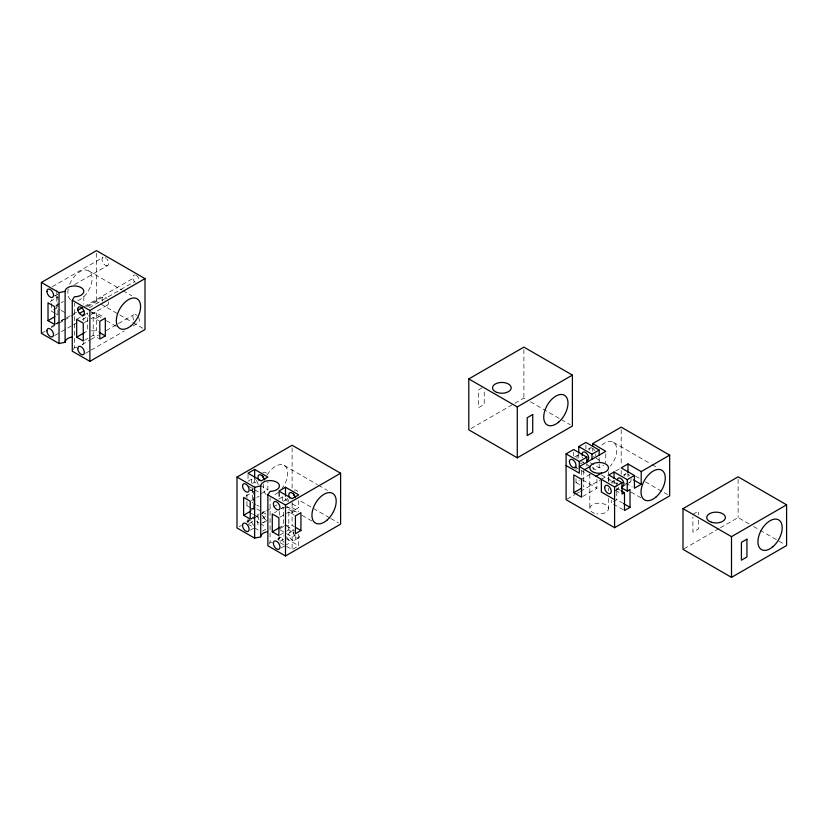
<?xml version="1.0" encoding="UTF-8"?>
<svg xmlns="http://www.w3.org/2000/svg" width="828" height="828" viewBox="0 0 828 828"><rect width="100%" height="100%" fill="white"/><g stroke="black" fill="none" stroke-linecap="round" stroke-linejoin="round"><path stroke-width="0.62" stroke-dasharray="4.14 3.1" d="M73.361 349.416L74.468 347.656L74.468 303.12M268.965 544.027L270.073 542.268L270.073 497.731M52.309 286.685L103.003 257.415M54.772 296.051L58.084 294.147M74.613 284.604L107.681 265.509A4.678 2.701 60 0 0 106.998 259.112M50.218 301.537L57.929 297.086L57.929 314.899L55.724 316.172M55.724 305.987L60.133 303.452M61.241 302.81L63.445 301.537M53.52 309.807L56.832 307.902L60.133 309.807M84.497 306.412L132.987 278.415M55.724 323.81L60.133 321.264M61.241 320.633L63.445 319.36M51.181 326.76L54.493 324.845M55.59 324.214L59.999 321.668M61.106 321.036L65.515 318.49M66.613 317.849L72.129 314.671M73.226 314.029L76.538 312.125M86.454 306.401L102.982 296.848A4.678 2.701 60 0 1 106.978 298.546M41.4 333.353L45.809 330.807M51.315 327.629L57.929 323.81M59.036 323.168L63.445 320.633M64.543 319.991L70.059 316.813M71.156 316.172L76.673 312.994M87.685 306.629L96.503 301.537L99.815 303.452M89.341 307.705L134.529 281.623M76.673 319.36L81.072 316.813M85.481 314.267L87.685 312.994L87.685 330.807L84.384 332.721M54.762 335.495L60.268 332.318M61.375 331.676L72.398 325.311M73.495 324.679L75.7 323.406M82.314 319.587L90.024 315.137M91.132 314.495L107.661 304.952M84.384 322.537L89.89 319.36M90.997 318.718L93.202 317.445L98.708 320.622M95.406 318.718L100.912 315.54M84.384 340.349L89.89 337.172M90.997 336.53L93.202 335.268L98.708 338.445M82.044 344.572L89.755 340.122M90.863 339.49L98.573 335.029M106.294 330.579L117.317 324.214M118.414 323.582L133.846 314.671M85.615 353.308L90.024 350.761M91.132 350.13L124.19 331.045M133.008 325.953L138.524 322.765M247.914 481.296L252.323 478.75M252.436 483.417L254.641 482.144L259.05 484.69M250.387 490.662L253.689 488.758M245.823 496.148L253.534 491.697L253.534 509.51L251.329 510.783M261.255 493.602L267.868 489.783L267.868 482.144M251.329 500.598L255.738 498.052M256.846 497.421L259.05 496.148M246.93 494.244L246.93 505.691L250.232 503.786M251.329 509.51L254.641 507.605M278.757 499.098L283.166 496.552M251.329 518.421L255.738 515.875M256.846 515.233L259.05 513.96M246.796 521.371L250.097 519.456M239.209 526.691L241.414 525.418M246.93 522.24L253.534 518.421M254.641 517.779L259.05 515.233M260.147 514.602L265.664 511.425M266.761 510.783L272.277 507.605M273.375 506.964L277.784 504.418M283.3 501.24L287.709 498.694M482.02 387.835L478.708 389.74L478.708 407.562L484.225 404.374L484.225 390.381M249.135 523.513L254.641 520.326M262.352 518.421L265.664 516.506M281.23 508.475L283.424 507.202M274.482 512.687L276.687 511.425M281.096 508.878L283.3 507.605L283.3 525.418L279.988 527.332M250.366 530.106L253.668 528.192M263.594 522.468L268.003 519.922M279.988 517.148L285.505 513.96M286.602 513.329L288.806 512.056L294.313 515.233M329.585 517.779L298.722 499.967L298.722 507.605L292.108 511.425L286.602 508.237M291.011 513.329L296.517 510.151M262.352 531.141L265.664 529.237M279.988 528.595L285.505 525.418M279.988 534.96L285.505 531.783M286.602 531.141L288.806 529.868L294.313 533.056M277.649 539.183L283.166 536.006M289.779 532.187L294.188 529.641A4.678 2.701 60 0 0 295.668 536.886A4.678 2.701 60 0 0 299.715 534.546M470.997 428.562L523.896 398.02L526.101 399.293M279.988 541.326L285.505 538.148L298.722 545.776L298.722 534.329M286.602 533.687L292.108 536.875L295.42 534.96M281.23 547.919L285.629 545.373M294.447 540.291L298.856 537.745M286.602 546.418L292.108 549.595L298.722 545.776M574.684 456.984L577.913 455.121M588.159 449.211L590.198 448.02M590.333 462.78L599.151 467.872L603.56 465.326M576.009 478.687L576.009 482.507L579.31 480.602M590.333 474.237L581.515 479.329L581.515 470.418M567.19 499.056L574.911 494.595M576.009 493.964L579.31 492.049M580.418 491.418L600.259 479.961M601.356 479.329L607.969 475.51M615.68 471.049L620.089 468.513M582.622 496.51L596.947 488.23L596.947 479.329M610.971 482.372L613.103 481.14M623.422 475.189L625.471 473.999M615.649 490.476L617.781 489.244M622.987 486.243L626.051 484.463M627.075 483.873L630.149 482.103M613.486 501.592L616.788 499.688L622.294 502.865M692.922 514.374L698.428 511.186L698.428 515.006M684.104 548.736L719.366 528.367M720.474 527.736L738.11 517.552L749.123 523.917M91.463 312.994L96.503 312.994L103.117 316.813M91.463 330.807L96.503 330.807L98.708 332.08M284.553 507.605L292.108 507.605L298.722 511.425M284.553 525.418L292.108 525.418L294.313 526.691M613.476 442.359L650.953 463.99M652.05 464.622L657.567 467.81M753.532 526.463L759.048 529.641M760.145 530.282L784.395 544.275M530.51 401.839L560.266 419.009M561.374 419.651L570.192 424.743M635.521 476.141L639.93 478.687M645.447 481.875L667.482 494.595M625.606 483.148L632.219 486.957M581.515 461.506L585.924 464.053M587.031 464.694L591.44 467.24M592.537 467.872L596.947 470.418M601.356 474.941L616.788 483.842M631.122 492.122L641.038 497.845M620.089 490.145L616.788 488.23L616.788 499.688M574.746 466.692L586.866 473.688M615.442 490.279L620.948 493.467M582.622 479.961L596.947 488.23M576.009 482.507L581.515 485.684M613.486 504.138L623.401 509.872M88.793 270.932L121.851 290.017M122.958 290.659L131.776 295.741M100.912 304.083L131.776 321.895M132.873 322.537L142.799 328.261M90.997 311.783L100.923 317.507M106.429 320.695L116.344 326.418M54.627 295.172L57.929 297.086M61.241 310.448L65.65 312.994M54.627 312.994L51.315 311.08L51.315 299.632M55.724 313.626L57.929 314.899M284.397 465.543L317.455 484.628M318.563 485.27L327.381 490.352M330.682 518.421L338.404 522.872M260.147 485.332L267.868 489.783M287.709 501.24L285.505 499.967L285.505 497.421M292.108 503.786L298.722 507.605M286.602 506.394L296.527 512.118M302.034 515.306L311.959 521.029M248.027 485.964L253.534 489.151M254.641 489.783L259.05 492.329M250.232 489.783L253.534 491.697M255.738 504.418L252.436 502.513L252.436 487.237M256.846 505.059L259.05 506.332M256.846 508.878L261.255 511.425M262.352 512.056L267.868 515.233M286.602 526.059L294.313 530.51M246.93 505.691L250.232 507.605M251.329 508.237L253.534 509.51M251.329 513.329L253.534 514.602M254.641 515.233L259.05 517.779M279.988 529.868L285.505 533.056M256.846 521.599L259.05 522.872M260.147 523.513L265.664 526.691M248.027 524.145L253.534 527.332M254.641 527.964L259.05 530.51M279.988 542.599L285.505 545.776M595.984 458.246L600.331 460.834M738.11 479.371L738.11 517.552M698.428 520.098L698.428 529.009L692.922 532.187L692.922 516.92M627.986 474.133L627.986 476.68M621.197 429.691L621.197 465.326M621.197 470.418L621.197 474.237M616.788 486.957L616.788 481.875L614.034 483.459L614.034 479.64M611.281 500.329L611.281 502.865M608.828 477.559L608.828 482.652M608.508 471.691L608.508 475.51M608.508 476.783L608.508 481.875M608.508 488.23L608.508 490.776M608.508 498.415L608.508 508.599M605.765 453.879L605.765 462.78M599.151 457.687L599.151 462.78M599.151 464.053L599.151 467.872M592.724 448.683L592.724 451.229M589.805 474.237L589.805 508.599M586.866 463.514L586.866 466.06M585.924 444.967L585.924 448.786M583.719 470.418L583.719 486.957M578.762 454.189L578.762 458.008M576.009 465.967L576.009 469.786M573.638 452.057L573.638 455.876M523.896 349.654L523.896 398.02M292.108 447.793L292.108 489.783M292.108 502.513L292.108 525.418M292.108 536.875L292.108 549.595M288.806 512.056L288.806 529.868M279.419 492.329L279.419 498.694M279.419 511.425L279.419 515.233M278.891 492.329L278.891 498.694M278.891 536.875L278.891 540.694M254.641 479.609L254.641 482.144M248.027 474.516L248.027 480.882M248.027 519.053L248.027 522.872M96.503 253.182L96.503 301.537M96.503 312.994L96.503 330.807M93.202 317.445L93.202 335.268M83.814 296.445L83.814 304.083M83.814 318.087L83.814 320.622M56.832 290.079L56.832 307.902M594.473 513.277A9.356 5.403 0 0 1 593.79 504.169A9.356 5.403 0 0 1 608.363 507.657A9.356 5.403 0 0 1 596.729 513.815M601.863 445.05A17.15 9.895 -60 0 1 615.991 445.526A17.15 9.895 -60 0 1 610.422 466.05M593.997 469.869A17.15 9.895 -60 0 1 592.869 467.106M618.744 487.102A4.678 2.701 60 0 1 615.442 489.017M612.13 483.283A4.678 2.701 60 0 1 614.179 480.933A4.678 2.701 60 0 1 617.781 483.842M624.498 476.141A4.678 2.701 60 0 1 626.154 473.792M627.81 474.237A4.678 2.701 60 0 1 629.466 475.696M630.998 478.905A4.678 2.701 60 0 1 629.466 482.31M581.908 463.432A4.678 2.701 60 0 1 580.252 462.987M577.064 458.308A4.678 2.701 60 0 1 579.403 454.986M581.908 456.818A4.678 2.701 60 0 1 582.591 457.822M583.45 462.003A4.678 2.701 60 0 1 583.119 462.728M594.193 456.331A4.678 2.701 60 0 1 593.397 456.259M589.236 450.163A4.678 2.701 60 0 1 591.689 447.896M592.537 448.258A4.678 2.701 60 0 1 594.877 450.722M595.85 453.982A4.678 2.701 60 0 1 595.404 455.638M267.258 474.868A17.15 9.895 -60 0 1 285.174 466.143A17.15 9.895 -60 0 1 282.027 488.385M278.384 492.246A17.15 9.895 -60 0 1 272.112 495.661M266.078 494.419A17.15 9.895 -60 0 1 263.759 483.935M279.419 536.875A9.356 5.403 0 0 1 278.167 539.577M272.495 542.092A9.356 5.403 0 0 1 270.073 542.268M83.814 342.264A9.356 5.403 0 0 1 82.562 344.965M76.88 347.481A9.356 5.403 0 0 1 74.468 347.656M69.655 284.242A17.15 9.895 -60 0 1 85.408 269.98A17.15 9.895 -60 0 1 91.246 284.283A17.15 9.895 -60 0 1 76.507 301.05M70.473 299.808A17.15 9.895 -60 0 1 68.362 288.33M108.52 301.754A4.678 2.701 60 0 1 104.463 304.093M102.465 301.154A4.678 2.701 60 0 1 102.982 296.848M138.524 317.372A4.678 2.701 60 0 1 137.034 322.899M133.846 320.074A4.678 2.701 60 0 1 133.318 315.157A4.678 2.701 60 0 1 137.034 315.53M135.326 282.462A4.678 2.701 60 0 1 132.873 277.359A4.678 2.701 60 0 1 135.326 275.082M136.185 275.445A4.678 2.701 60 0 1 139.042 279.015M107.681 265.509A4.678 2.701 60 0 1 102.475 261.72A4.678 2.701 60 0 1 104.483 257.28M105.342 257.643A4.678 2.701 60 0 1 106.201 258.264M282.638 500.857A4.678 2.701 60 0 1 283.849 496.345M287.15 498.249A4.678 2.701 60 0 1 288.693 501.457M251.795 483.055A4.678 2.701 60 0 1 253.803 478.615M254.662 478.977A4.678 2.701 60 0 1 255.51 479.598M256.307 480.447A4.678 2.701 60 0 1 257.963 484.701M286.353 536.865A4.678 2.701 60 0 1 288.806 541.967A4.678 2.701 60 0 1 286.353 544.234M283.849 542.402A4.678 2.701 60 0 1 283.849 535.788M294.447 534.888A4.678 2.701 60 0 1 293.247 540.477A4.678 2.701 60 0 1 288.817 533.998A4.678 2.701 60 0 1 293.764 533.884M253.782 525.428A4.678 2.701 60 0 1 251.329 520.326M251.443 519.404A4.678 2.701 60 0 1 253.782 518.059M256.98 520.884A4.678 2.701 60 0 1 256.98 526.287M262.114 515.223A4.678 2.701 60 0 1 264.556 520.326A4.678 2.701 60 0 1 262.114 522.603M258.916 519.767A4.678 2.701 60 0 1 258.916 514.374M265.664 519.694A4.678 2.701 60 0 1 262.352 513.96A4.678 2.701 60 0 1 265.664 512.056M262.818 472.871A4.678 2.701 60 0 1 268.013 475.086M294.188 490.186A4.678 2.701 60 0 1 298.856 492.888"/><path stroke-width="1.24" d="M41.4 282.451L96.503 250.636L145.003 278.632L145.003 329.534L89.89 361.35L72.264 351.175L72.264 300.264L74.468 296.755A9.356 5.403 0 0 0 83.814 291.352A9.356 5.403 0 0 0 74.468 285.96A9.356 5.403 0 0 0 65.112 291.352L59.036 292.626L41.4 282.451L41.4 333.353L59.036 343.537L65.112 342.264A9.356 5.403 0 0 1 72.046 337.048M237.005 477.063L292.108 445.247L340.608 473.243L340.608 524.145L285.505 555.961L267.868 545.776L267.868 494.875L270.073 491.366A9.356 5.403 0 0 0 279.419 485.964A9.356 5.403 0 0 0 270.073 480.571A9.356 5.403 0 0 0 260.716 485.964L254.641 487.237L237.005 477.063L237.005 527.964L254.641 538.148L260.716 536.875A9.356 5.403 0 0 1 267.651 531.659M48.014 320.633L54.627 324.441L54.627 306.629L48.014 302.81L48.014 320.633L54.627 316.813M77.884 310.231L82.293 307.685M79.426 313.439L83.835 310.893M72.264 300.264L89.89 310.448L145.003 278.632M82.179 316.172L84.384 314.899M76.673 337.172L83.276 340.991L83.276 323.168L76.673 319.36L76.673 337.172L84.384 332.721M105.322 335.899L99.815 339.076L99.815 321.264L105.322 318.087L105.322 335.899L99.815 332.721M254.641 469.424L248.027 473.243L261.255 480.882L267.868 477.063L254.641 469.424L254.641 478.336M468.793 378.924L523.896 347.108L572.396 375.105L572.396 426.016L517.283 457.832L468.793 429.835L468.793 378.924L517.283 406.921L572.396 375.105M285.505 487.237L278.891 491.056L292.108 498.694L298.722 494.875L285.505 487.237L285.505 496.148M243.618 515.233L250.232 519.053L250.232 501.24L243.618 497.421L243.618 515.233L250.232 511.425M267.868 494.875L285.505 505.059L340.608 473.243M272.277 531.783L278.891 535.602L278.891 517.779L272.277 513.96L272.277 531.783L279.988 527.332M300.926 530.51L295.42 533.687L295.42 515.875L300.926 512.687L300.926 530.51L295.42 527.332M592.724 446.137L592.724 443.591L621.197 427.144L669.686 455.141L669.686 495.868L614.583 527.684L566.093 499.688L566.093 453.879L573.638 449.511L586.866 457.149L586.866 462.241M578.762 452.916L578.762 446.551L585.924 442.421L599.151 450.059L599.151 455.141M566.093 453.879L579.31 461.506L586.866 457.149M578.762 446.551L591.989 454.189L599.151 450.059M584.609 469.652L590.116 466.474M596.067 476.266L601.573 473.088M573.804 492.691L581.515 497.142L581.515 479.329L573.804 474.868L573.804 492.691L581.515 488.23M669.686 455.141L641.214 471.587L641.214 484.308L634.424 488.23L634.424 475.51L627.262 479.64L614.034 472.012L608.828 475.013L622.056 482.652L622.056 494.099L624.498 492.691L624.498 510.503L630.015 507.326L630.015 489.503L627.262 491.097L621.745 487.92M641.214 471.587L627.986 463.949L621.197 467.872L634.424 475.51M592.724 443.591L605.765 451.332L579.31 466.599L614.583 486.957L622.056 482.652M682.996 508.64L738.11 476.824L786.6 504.832L786.6 545.548L731.497 577.364L682.996 549.368L682.996 508.64L731.497 536.647L786.6 504.832M633.503 479.857L641.214 484.308M621.197 490.776L624.498 492.691M566.093 465.543L579.31 473.181L579.31 461.506M623.401 503.507L630.015 507.326M614.583 499.688L601.356 492.049L601.356 479.329M731.497 536.647L731.497 577.364M627.986 463.949L627.986 472.86M627.262 479.64L627.262 491.097M614.583 486.957L614.583 527.684M614.034 472.012L614.034 478.367M591.989 454.189L591.989 459.281M517.283 406.921L517.283 457.832M285.505 505.059L285.505 555.961M260.716 485.964L260.716 536.875M254.641 487.237L254.641 538.148M89.89 310.448L89.89 361.35M65.112 291.352L65.112 342.264M59.036 292.626L59.036 343.537M617.336 480.281A4.678 2.701 60 0 1 620.358 478.222A4.678 2.701 60 0 1 623.898 483.407A4.678 2.701 60 0 1 621.497 486.367M582.188 455.359A4.678 2.701 60 0 1 584.247 451.974A4.678 2.701 60 0 1 588.377 456.321A4.678 2.701 60 0 1 587.031 460.471M289.779 498.135A4.678 2.701 60 0 1 290.462 492.525A4.678 2.701 60 0 1 295.306 497.638M258.936 480.323A4.678 2.701 60 0 1 259.619 474.713A4.678 2.701 60 0 1 264.463 479.836M264.825 479.629A4.678 2.701 60 0 1 262.486 475.572M294.871 496.593A4.678 2.701 60 0 1 293.329 493.384M532.715 414.559L527.208 417.736L527.208 435.559L532.715 432.382L532.715 414.559M746.928 539.183L741.412 542.371L741.412 560.183L746.928 557.006L746.928 539.183M655.962 497.059A17.15 9.895 -60 0 0 661.976 470.356A17.15 9.895 -60 0 0 641.545 487.754A17.15 9.895 -60 0 0 655.962 497.059M604.668 487.599A4.678 2.701 60 0 0 609.625 493.767A4.678 2.701 60 0 0 609.625 487.154A4.678 2.701 60 0 0 604.668 487.599M594.473 472.55A9.356 5.403 0 0 0 608.508 467.872A9.356 5.403 0 0 0 594.473 463.194A9.356 5.403 0 0 0 594.473 472.55M711.387 522.23A9.356 5.403 0 0 0 725.411 517.552A9.356 5.403 0 0 0 711.387 512.874A9.356 5.403 0 0 0 711.387 522.23M772.866 546.739A17.15 9.895 -60 0 0 778.879 520.036A17.15 9.895 -60 0 0 758.448 537.434A17.15 9.895 -60 0 0 772.866 546.739M569.395 461.62A4.678 2.701 60 0 0 574.353 467.789A4.678 2.701 60 0 0 574.353 461.175A4.678 2.701 60 0 0 569.395 461.62M326.874 520.243A17.15 9.895 -60 0 0 332.887 493.54A17.15 9.895 -60 0 0 312.456 510.938A17.15 9.895 -60 0 0 326.874 520.243M497.183 392.513A9.356 5.403 0 0 0 511.207 387.835A9.356 5.403 0 0 0 497.183 383.157A9.356 5.403 0 0 0 497.183 392.513M558.662 422.104A17.15 9.895 -60 0 0 564.675 395.401A17.15 9.895 -60 0 0 544.244 412.799A17.15 9.895 -60 0 0 558.662 422.104M273.375 503.786A4.678 2.701 60 0 0 278.332 509.955A4.678 2.701 60 0 0 278.332 503.341A4.678 2.701 60 0 0 273.375 503.786M242.532 485.974A4.678 2.701 60 0 0 247.489 492.142A4.678 2.701 60 0 0 247.489 485.539A4.678 2.701 60 0 0 242.532 485.974M242.521 525.418A4.678 2.701 60 0 0 247.479 531.586A4.678 2.701 60 0 0 247.479 524.973A4.678 2.701 60 0 0 242.521 525.418M273.375 543.24A4.678 2.701 60 0 0 278.332 549.409A4.678 2.701 60 0 0 278.332 542.795A4.678 2.701 60 0 0 273.375 543.24M77.77 348.629A4.678 2.701 60 0 0 82.728 354.798A4.678 2.701 60 0 0 82.728 348.184A4.678 2.701 60 0 0 77.77 348.629M77.77 309.175A4.678 2.701 60 0 0 82.728 315.344A4.678 2.701 60 0 0 82.728 308.73A4.678 2.701 60 0 0 77.77 309.175M46.927 291.363A4.678 2.701 60 0 0 51.885 297.542A4.678 2.701 60 0 0 51.885 290.928A4.678 2.701 60 0 0 46.927 291.363M131.269 325.632A17.15 9.895 -60 0 0 137.282 298.929A17.15 9.895 -60 0 0 116.852 316.327A17.15 9.895 -60 0 0 131.269 325.632M46.906 330.807A4.678 2.701 60 0 0 51.874 336.975A4.678 2.701 60 0 0 51.874 330.362A4.678 2.701 60 0 0 46.906 330.807"/></g></svg>
